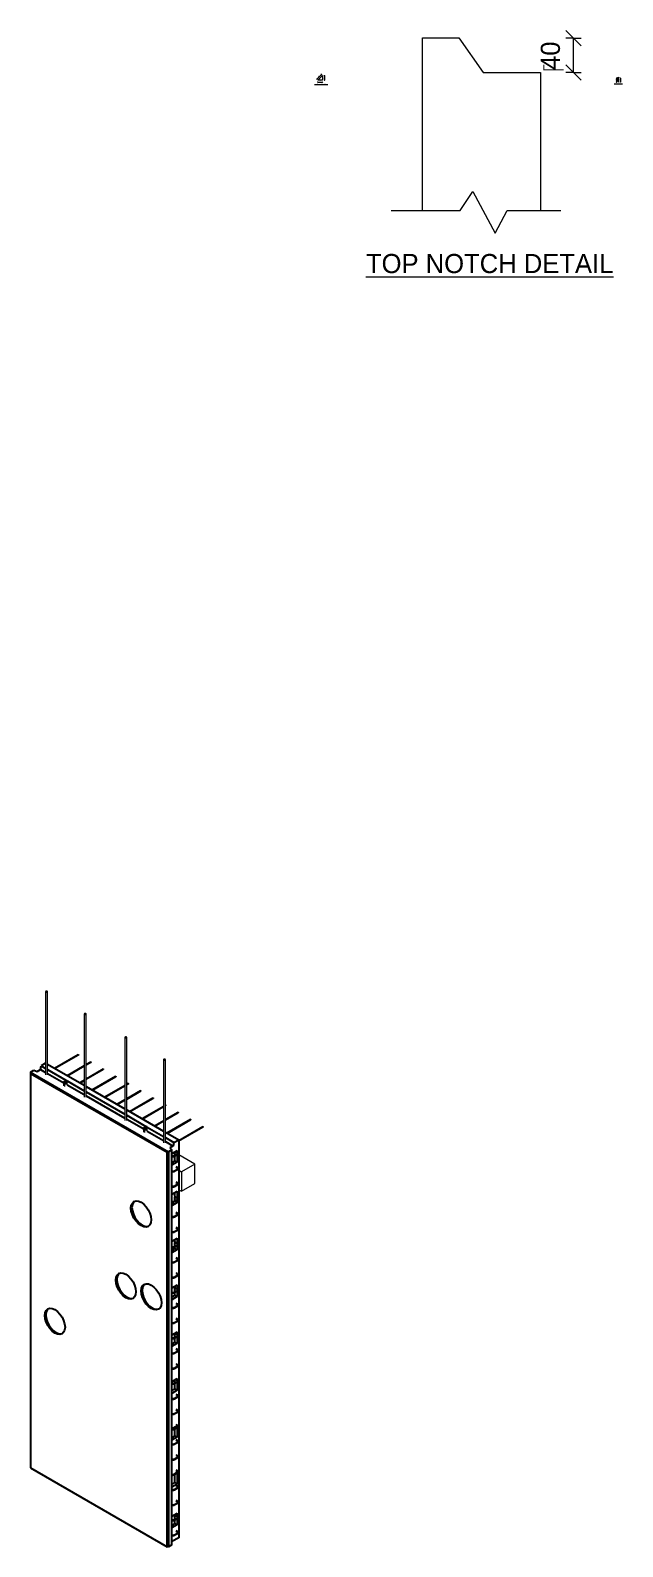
# Model space of a CAD drawing. Header units: millimetres. Extents: x -14573 to -64, y -12208 to 18539.
# Drawn here: x -6255 to -64, y -12208 to 3645 of the extents above; entities that cross this region are included whole.
import ezdxf

# ---------------------------------------------------------------- set-up
doc = ezdxf.new("R2010")
doc.units = ezdxf.units.MM
for name, color, linetype, lineweight in [('A-ANNO-DIMS', 211, 'Continuous', 9), ('A-ANNO-DIMS-2', 211, 'Continuous', 9), ('A-ANNO-DIMS-3', 211, 'Continuous', 9), ('A-ANNO-DIMS-80', 211, 'Continuous', 9), ('A-DETL-THIN', 151, 'Continuous', 18), ('A-GENM', 13, 'Continuous', 18), ('A-WALL', 113, 'Continuous', 25), ('G-ANNO-TEXT', 231, 'Continuous', 9), ('S-BEAM', 12, 'Continuous', 18), ('S-RBAR', 171, 'Continuous', 18)]:
    doc.layers.add(name, color=color, linetype=linetype, lineweight=lineweight)
doc.styles.add('Arial_2', font='arial.ttf', dxfattribs={"height": 7.5})
doc.styles.add('Arial_3', font='arial.ttf', dxfattribs={"height": 5})
doc.styles.add('Nirmala UI Semilight_2', font='NirmalaS.ttf', dxfattribs={"height": 7.5})
doc.styles.add('Nirmala UI Semilight_3', font='NirmalaS.ttf', dxfattribs={"height": 200})
doc.styles.add('Nirmala UI Semilight_4', font='NirmalaS.ttf', dxfattribs={"height": 200})
doc.styles.add('Nirmala UI Semilight_5', font='NirmalaS.ttf', dxfattribs={"height": 5})
doc.dimstyles.new('Arrow_Filled_-_2_5_NI_UI_2', dxfattribs={"dimscale": 304.8, "dimtxt": 7.85523, "dimasz": 0.019685, "dimexe": 0.009843, "dimexo": 0.0625, "dimgap": 0.009843, "dimtad": 1, "dimdec": 0, "dimzin": 0, "dimdsep": 46, "dimtxsty": 'Nirmala UI Semilight_2', "dimblk1": 'OBLIQUE', "dimblk2": 'OBLIQUE', "dimsah": 1, "dimcen": 0.09, "dimazin": 0, "dimtfac": 1, "dimtdec": 4, "dimtix": 1, "dimtmove": 0, "dimatfit": 3, "dimfxl": 0.009843, "dimfxlon": 1, "dimtvp": 1, "dimtolj": 1, "dimtzin": 0, "dimarcsym": 2})
doc.dimstyles.new('Arrow_Filled_-_2_5_NI_UI_4', dxfattribs={"dimscale": 304.8, "dimtxt": 209.472789, "dimasz": 0.524934, "dimexe": 0.262467, "dimexo": 0.0625, "dimgap": 0.262467, "dimtad": 1, "dimdec": 0, "dimzin": 0, "dimdsep": 46, "dimtxsty": 'Nirmala UI Semilight_3', "dimblk1": 'OBLIQUE', "dimblk2": 'OBLIQUE', "dimsah": 1, "dimcen": 0.09, "dimazin": 0, "dimtfac": 1, "dimtdec": 4, "dimtix": 1, "dimtmove": 0, "dimatfit": 3, "dimfxl": 0.262467, "dimfxlon": 1, "dimtvp": 1, "dimtolj": 1, "dimtzin": 0, "dimarcsym": 2})
doc.dimstyles.new('Arrow_Filled_-_2_5_NI_UI_5', dxfattribs={"dimscale": 304.8, "dimtxt": 5.23682, "dimasz": 0.013123, "dimexe": 0.006562, "dimexo": 0.0625, "dimgap": 0.006562, "dimtad": 1, "dimdec": 0, "dimzin": 0, "dimdsep": 46, "dimtxsty": 'Nirmala UI Semilight_5', "dimblk1": 'OBLIQUE', "dimblk2": 'OBLIQUE', "dimsah": 1, "dimcen": 0.09, "dimazin": 0, "dimtfac": 1, "dimtdec": 4, "dimtix": 1, "dimtmove": 0, "dimatfit": 3, "dimfxl": 0.006562, "dimfxlon": 1, "dimtvp": 1, "dimtolj": 1, "dimtzin": 0, "dimarcsym": 2})

# ---------------------------------------------------------------- blocks, each defined once
blk = doc.blocks.new('M_Rectangular Corbel - M_Rectangular Corbel-1562977-3D Ortho')
at = {"layer": 'S-BEAM'}
for p, q in [((917, -8208), (747, -8110)), ((917, -8208), (775, -8289)), ((917, -8412), (917, -8208)), ((747, -8273), (775, -8289)), ((775, -8289), (775, -8493)), ((747, -8477), (775, -8493)), ((775, -8493), (917, -8412))]:
    blk.add_line(p, q, dxfattribs=at)
blk = doc.blocks.new('RR spread anchor face based - RR-SA-4_0-180-1726831-3D Ortho')
at = {"layer": 'A-GENM'}
for p, q in [((382, -7832), (384, -7827)), ((382, -7874), (382, -7832)), ((391, -7837), (382, -7832)), ((384, -7827), (409, -7812)), ((393, -7832), (384, -7827)), ((393, -7832), (391, -7837)), ((391, -7837), (391, -7879)), ((417, -7817), (393, -7832)), ((399, -7850), (399, -7846)), ((417, -7817), (409, -7812)), ((411, -7839), (411, -7842)), ((419, -7820), (417, -7817)), ((419, -7863), (419, -7820))]:
    blk.add_line(p, q, dxfattribs=at)
for points in [[(399, -7846, 0), (399, -7844, 0), (399, -7842, 0), (400, -7840, 0), (402, -7838, 0), (403, -7836, 0), (405, -7835, 0), (407, -7835, 0), (408, -7834, 0), (409, -7835, 0), (410, -7836, 0), (411, -7837, 0), (411, -7839, 0)], [(399, -7847, 0), (400, -7845, 0), (401, -7844, 0), (402, -7841, 0), (403, -7839, 0), (403, -7837, 0)], [(411, -7842, 0), (411, -7844, 0), (410, -7846, 0), (409, -7848, 0), (408, -7850, 0), (407, -7852, 0), (405, -7853, 0), (403, -7854, 0), (402, -7854, 0), (400, -7854, 0), (399, -7853, 0), (399, -7851, 0), (399, -7850, 0)]]:
    blk.add_polyline3d(points, dxfattribs=at)
blk = doc.blocks.new('RR spread anchor face based - RR-SA-4_0-180-V1-3D Ortho')
at = {"layer": 'A-GENM'}
for p, q in [((-454, -7349), (-452, -7344)), ((-454, -7391), (-454, -7349)), ((-445, -7354), (-454, -7349)), ((-452, -7344), (-427, -7330)), ((-444, -7349), (-452, -7344)), ((-444, -7349), (-445, -7354)), ((-445, -7354), (-445, -7396)), ((-419, -7334), (-444, -7349)), ((-438, -7367), (-438, -7364)), ((-419, -7334), (-427, -7330)), ((-425, -7356), (-425, -7359)), ((-417, -7338), (-419, -7334)), ((-417, -7379), (-417, -7338))]:
    blk.add_line(p, q, dxfattribs=at)
for points in [[(-438, -7364, 0), (-437, -7361, 0), (-437, -7359, 0), (-436, -7357, 0), (-434, -7355, 0), (-433, -7354, 0), (-431, -7352, 0), (-430, -7352, 0), (-428, -7352, 0), (-427, -7352, 0), (-426, -7353, 0), (-425, -7354, 0), (-425, -7356, 0)], [(-438, -7364, 0), (-437, -7363, 0), (-435, -7361, 0), (-434, -7359, 0), (-434, -7357, 0), (-433, -7355, 0)], [(-425, -7359, 0), (-425, -7361, 0), (-426, -7364, 0), (-427, -7366, 0), (-428, -7368, 0), (-430, -7369, 0), (-431, -7370, 0), (-433, -7371, 0), (-434, -7371, 0), (-436, -7371, 0), (-437, -7370, 0), (-437, -7369, 0), (-438, -7367, 0)]]:
    blk.add_polyline3d(points, dxfattribs=at)
blk = doc.blocks.new('Rebar Bar - Part 1814174108-431004-3D Ortho')
at = {"layer": 'S-RBAR'}
for p, q in [((185, -6884), (185, -7752)), ((205, -7752), (205, -6884))]:
    blk.add_line(p, q, dxfattribs=at)
for points in [[(202, -6880, 0), (200, -6879, 0), (197, -6879, 0), (195, -6878, 0), (192, -6879, 0), (190, -6879, 0), (187, -6880, 0), (186, -6881, 0), (185, -6883, 0), (185, -6884, 0), (185, -6886, 0), (186, -6887, 0), (187, -6888, 0)], [(187, -6888, 0), (190, -6889, 0), (192, -6890, 0), (195, -6890, 0), (197, -6890, 0), (200, -6889, 0), (202, -6888, 0), (203, -6887, 0), (204, -6886, 0), (205, -6884, 0), (204, -6883, 0), (203, -6881, 0), (202, -6880, 0)]]:
    blk.add_polyline3d(points, dxfattribs=at)
blk = doc.blocks.new('Rebar Bar - Part 3166313199-431004-3D Ortho')
at = {"layer": 'S-RBAR'}
for p, q in [((709, -8079), (733, -8093)), ((737, -8086), (717, -8074))]:
    blk.add_line(p, q, dxfattribs=at)
blk = doc.blocks.new('Rebar Bar - Part 2227165887-431004-3D Ortho')
at = {"layer": 'S-RBAR'}
for points in [[(733, -8102, 0), (733, -8102, 0), (733, -8101, 0), (734, -8101, 0), (734, -8101, 0), (734, -8101, 0), (735, -8100, 0), (735, -8100, 0), (735, -8100, 0), (735, -8100, 0), (736, -8099, 0), (736, -8099, 0), (736, -8099, 0), (736, -8099, 0), (736, -8098, 0), (736, -8098, 0), (736, -8098, 0), (736, -8098, 0), (736, -8098, 0), (736, -8097, 0), (736, -8097, 0), (736, -8097, 0), (736, -8097, 0), (736, -8097, 0), (736, -8096, 0), (736, -8096, 0), (736, -8096, 0), (736, -8096, 0), (736, -8096, 0), (736, -8095, 0), (735, -8095, 0), (735, -8095, 0), (735, -8094, 0), (735, -8094, 0), (734, -8094, 0), (734, -8094, 0), (734, -8093, 0), (733, -8093, 0), (733, -8093, 0), (733, -8093, 0), (733, -8093, 0)], [(737, -8109, 0), (737, -8108, 0), (738, -8108, 0), (738, -8108, 0), (739, -8107, 0), (740, -8107, 0), (740, -8106, 0), (741, -8106, 0), (741, -8105, 0), (742, -8104, 0), (742, -8104, 0), (743, -8103, 0), (743, -8103, 0), (743, -8102, 0), (744, -8101, 0), (744, -8101, 0), (744, -8100, 0), (744, -8099, 0), (744, -8098, 0), (744, -8098, 0), (744, -8097, 0), (744, -8096, 0), (744, -8096, 0), (744, -8095, 0), (744, -8094, 0), (744, -8093, 0), (743, -8093, 0), (743, -8092, 0), (743, -8091, 0), (742, -8091, 0), (742, -8090, 0), (741, -8090, 0), (741, -8089, 0), (740, -8088, 0), (740, -8088, 0), (739, -8087, 0), (739, -8087, 0), (738, -8087, 0), (737, -8086, 0), (737, -8086, 0), (737, -8086, 0)]]:
    blk.add_polyline3d(points, dxfattribs=at)
blk = doc.blocks.new('Rebar Bar - Part 3241041724-431004-3D Ortho')
at = {"layer": 'S-RBAR'}
for p, q in [((733, -8102), (700, -8121)), ((704, -8128), (737, -8109))]:
    blk.add_line(p, q, dxfattribs=at)
blk = doc.blocks.new('Rebar Bar - Part 2227165887-V2-3D Ortho')
at = {"layer": 'S-RBAR'}
for points in [[(700, -8121, 0), (699, -8121, 0), (699, -8121, 0), (698, -8122, 0), (698, -8122, 0), (697, -8122, 0), (697, -8122, 0), (696, -8122, 0), (696, -8123, 0), (695, -8123, 0), (694, -8123, 0), (694, -8123, 0), (693, -8123, 0), (692, -8123, 0), (692, -8123, 0), (691, -8123, 0), (690, -8124, 0), (690, -8124, 0), (689, -8124, 0), (688, -8124, 0), (687, -8124, 0), (687, -8124, 0), (686, -8124, 0), (685, -8124, 0), (685, -8123, 0), (684, -8123, 0), (683, -8123, 0), (683, -8123, 0), (682, -8123, 0), (681, -8123, 0), (681, -8123, 0), (680, -8123, 0), (679, -8122, 0), (679, -8122, 0), (678, -8122, 0), (678, -8122, 0), (677, -8122, 0), (677, -8121, 0)], [(677, -8130, 0), (678, -8130, 0), (678, -8130, 0), (679, -8131, 0), (680, -8131, 0), (681, -8131, 0), (682, -8131, 0), (683, -8131, 0), (684, -8131, 0), (685, -8131, 0), (685, -8132, 0), (686, -8132, 0), (687, -8132, 0), (688, -8132, 0), (689, -8132, 0), (690, -8132, 0), (691, -8132, 0), (692, -8131, 0), (693, -8131, 0), (693, -8131, 0), (694, -8131, 0), (695, -8131, 0), (696, -8131, 0), (697, -8131, 0), (698, -8130, 0), (698, -8130, 0), (699, -8130, 0), (700, -8130, 0), (701, -8129, 0), (702, -8129, 0), (702, -8129, 0), (703, -8128, 0), (704, -8128, 0), (704, -8128, 0)]]:
    blk.add_polyline3d(points, dxfattribs=at)
blk = doc.blocks.new('Rebar Bar - Part 3166313199-V3-3D Ortho')
at = {"layer": 'S-RBAR'}
for p, q in [((716, -8242), (733, -8251)), ((737, -8244), (720, -8235))]:
    blk.add_line(p, q, dxfattribs=at)
blk = doc.blocks.new('Rebar Bar - Part 3166313199-V4-3D Ortho')
at = {"layer": 'S-RBAR'}
for p, q in [((698, -8549), (733, -8568)), ((737, -8561), (702, -8542))]:
    blk.add_line(p, q, dxfattribs=at)
blk = doc.blocks.new('Rebar Bar - Part 3166313199-V5-3D Ortho')
at = {"layer": 'S-RBAR'}
for p, q in [((703, -9978), (733, -9995)), ((737, -9988), (711, -9974))]:
    blk.add_line(p, q, dxfattribs=at)
blk = doc.blocks.new('Rebar Bar - Part 3166313199-V6-3D Ortho')
at = {"layer": 'S-RBAR'}
for p, q in [((715, -10461), (733, -10471)), ((737, -10464), (720, -10455))]:
    blk.add_line(p, q, dxfattribs=at)
blk = doc.blocks.new('Rebar Bar - Part 3166313199-V7-3D Ortho')
at = {"layer": 'S-RBAR'}
for p, q in [((698, -11878), (733, -11898)), ((737, -11891), (705, -11873))]:
    blk.add_line(p, q, dxfattribs=at)
blk = doc.blocks.new('Rebar Bar - Part 864883769-431004-3D Ortho')
at = {"layer": 'S-RBAR'}
for p, q in [((-303, -7063), (-550, -7206)), ((-542, -7210), (-299, -7070))]:
    blk.add_line(p, q, dxfattribs=at)
for points in [[(-303, -7063, 0), (-303, -7063, 0), (-302, -7063, 0), (-301, -7063, 0), (-300, -7064, 0), (-300, -7065, 0), (-299, -7066, 0), (-299, -7066, 0), (-298, -7067, 0), (-298, -7068, 0)], [(-298, -7068, 0), (-298, -7069, 0), (-299, -7070, 0), (-299, -7070, 0)]]:
    blk.add_polyline3d(points, dxfattribs=at)
blk = doc.blocks.new('Rebar Bar - Part 864883769-V8-3D Ortho')
at = {"layer": 'S-RBAR'}
for p, q in [((-239, -7177), (-420, -7281)), ((-412, -7285), (-239, -7186)), ((-173, -7138), (-219, -7165)), ((-219, -7175), (-169, -7145))]:
    blk.add_line(p, q, dxfattribs=at)
for points in [[(-173, -7138, 0), (-172, -7138, 0), (-172, -7138, 0), (-171, -7139, 0), (-170, -7139, 0), (-169, -7140, 0), (-169, -7141, 0), (-168, -7142, 0), (-168, -7143, 0), (-168, -7144, 0)], [(-168, -7144, 0), (-168, -7144, 0), (-168, -7145, 0), (-169, -7145, 0)]]:
    blk.add_polyline3d(points, dxfattribs=at)
blk = doc.blocks.new('Rebar Bar - Part 864883769-V9-3D Ortho')
at = {"layer": 'S-RBAR'}
for p, q in [((-43, -7214), (-219, -7316)), ((-219, -7325), (-39, -7221)), ((-239, -7327), (-289, -7356)), ((-281, -7361), (-239, -7337))]:
    blk.add_line(p, q, dxfattribs=at)
for points in [[(-43, -7214, 0), (-42, -7213, 0), (-41, -7214, 0), (-41, -7214, 0), (-40, -7214, 0), (-39, -7215, 0), (-39, -7216, 0), (-38, -7217, 0), (-38, -7218, 0), (-38, -7219, 0)], [(-38, -7219, 0), (-38, -7220, 0), (-38, -7220, 0), (-39, -7221, 0)]]:
    blk.add_polyline3d(points, dxfattribs=at)
blk = doc.blocks.new('Rebar Bar - Part 864883769-V10-3D Ortho')
at = {"layer": 'S-RBAR'}
for p, q in [((185, -7383), (-29, -7506)), ((-21, -7511), (185, -7393)), ((218, -7364), (205, -7372)), ((205, -7381), (222, -7371))]:
    blk.add_line(p, q, dxfattribs=at)
for points in [[(218, -7364, 0), (219, -7364, 0), (219, -7364, 0), (220, -7364, 0), (221, -7365, 0), (221, -7366, 0), (222, -7366, 0), (222, -7367, 0), (223, -7368, 0), (223, -7369, 0)], [(223, -7369, 0), (223, -7370, 0), (222, -7371, 0), (222, -7371, 0)]]:
    blk.add_polyline3d(points, dxfattribs=at)
blk = doc.blocks.new('Rebar Bar - Part 864883769-V11-3D Ortho')
at = {"layer": 'S-RBAR'}
for p, q in [((348, -7439), (205, -7522)), ((205, -7532), (352, -7446)), ((185, -7534), (102, -7582)), ((110, -7586), (185, -7543))]:
    blk.add_line(p, q, dxfattribs=at)
for points in [[(348, -7439, 0), (349, -7439, 0), (350, -7439, 0), (350, -7440, 0), (351, -7440, 0), (352, -7441, 0), (352, -7442, 0), (353, -7443, 0), (353, -7444, 0), (353, -7444, 0)], [(353, -7444, 0), (353, -7445, 0), (353, -7446, 0), (352, -7446, 0)]]:
    blk.add_polyline3d(points, dxfattribs=at)
blk = doc.blocks.new('Rebar Bar - Part 864883769-V12-3D Ortho')
at = {"layer": 'S-RBAR'}
for p, q in [((589, -7601), (362, -7732)), ((609, -7599), (613, -7597)), ((370, -7737), (589, -7611))]:
    blk.add_line(p, q, dxfattribs=at)
for points in [[(609, -7590, 0), (609, -7590, 0), (610, -7590, 0), (611, -7590, 0), (612, -7590, 0), (612, -7591, 0), (613, -7592, 0), (613, -7593, 0), (614, -7594, 0), (614, -7595, 0)], [(614, -7595, 0), (614, -7596, 0), (613, -7596, 0), (613, -7597, 0)]]:
    blk.add_polyline3d(points, dxfattribs=at)
blk = doc.blocks.new('Rebar Bar - Part 864883769-V13-3D Ortho')
at = {"layer": 'S-RBAR'}
for p, q in [((589, -7752), (492, -7807)), ((500, -7812), (589, -7761)), ((739, -7665), (609, -7740)), ((609, -7750), (743, -7672))]:
    blk.add_line(p, q, dxfattribs=at)
for points in [[(739, -7665, 0), (740, -7665, 0), (740, -7665, 0), (741, -7665, 0), (742, -7666, 0), (743, -7666, 0), (743, -7667, 0), (744, -7668, 0), (744, -7669, 0), (744, -7670, 0)], [(744, -7670, 0), (744, -7671, 0), (744, -7671, 0), (743, -7672, 0)]]:
    blk.add_polyline3d(points, dxfattribs=at)
blk = doc.blocks.new('Rebar Bar - Part 864883769-V14-3D Ortho')
at = {"layer": 'S-RBAR'}
for p, q in [((1000, -7815), (747, -7961)), ((747, -7970), (1004, -7822))]:
    blk.add_line(p, q, dxfattribs=at)
for points in [[(1000, -7815, 0), (1000, -7815, 0), (1001, -7815, 0), (1002, -7816, 0), (1002, -7816, 0), (1003, -7817, 0), (1004, -7818, 0), (1004, -7819, 0), (1004, -7820, 0), (1005, -7820, 0)], [(1005, -7820, 0), (1004, -7821, 0), (1004, -7822, 0), (1004, -7822, 0)]]:
    blk.add_polyline3d(points, dxfattribs=at)
blk = doc.blocks.new('Rebar Bar - Part 1026889929-431004-3D Ortho')
at = {"layer": 'S-RBAR'}
for p, q in [((589, -7117), (589, -7985)), ((609, -7985), (609, -7117))]:
    blk.add_line(p, q, dxfattribs=at)
for points in [[(606, -7113, 0), (604, -7112, 0), (601, -7112, 0), (599, -7112, 0), (596, -7112, 0), (594, -7112, 0), (592, -7113, 0), (590, -7115, 0), (589, -7116, 0), (589, -7117, 0), (589, -7119, 0), (590, -7120, 0), (592, -7122, 0)], [(592, -7122, 0), (594, -7122, 0), (596, -7123, 0), (599, -7123, 0), (601, -7123, 0), (604, -7122, 0), (606, -7122, 0), (607, -7120, 0), (608, -7119, 0), (609, -7117, 0), (608, -7116, 0), (607, -7115, 0), (606, -7113, 0)]]:
    blk.add_polyline3d(points, dxfattribs=at)
blk = doc.blocks.new('DIMBLOCK32-CHAMFER DETAIL')
at = {"layer": 'A-ANNO-DIMS-3'}
for p, q in [((-3250, 3105), (-3253, 3102)), ((-3250, 3105), (-3247, 3108)), ((-3250, 3105), (-3250, 3108)), ((-3250, 3105), (-3200, 3105)), ((-3250, 3105), (-3250, 3102)), ((-3200, 3105), (-3203, 3102)), ((-3200, 3105), (-3197, 3108)), ((-3200, 3105), (-3200, 3108)), ((-3200, 3105), (-3200, 3102))]:
    blk.add_line(p, q, dxfattribs=at)
at = {"layer": 'A-ANNO-DIMS-3', "color": 0, "insert": (-3230, 3118), "char_height": 7.5, "width": 11.65, "attachment_point": 1, "line_spacing_factor": 1.142579, "style": 'Nirmala UI Semilight_2'}
blk.add_mtext('\u202a10', dxfattribs=at)
blk = doc.blocks.new('_Oblique')
at = {"color": 0, "linetype": 'ByBlock', "lineweight": -2}
blk.add_line((-0.5, -0.5), (0.5, 0.5), dxfattribs=at)
blk = doc.blocks.new('DIMBLOCK33-CHAMFER DETAIL')
at = {"layer": 'A-ANNO-DIMS-3'}
for p, q in [((-3179, 3173), (-3182, 3176)), ((-3179, 3173), (-3182, 3173)), ((-3179, 3173), (-3179, 3123)), ((-3179, 3173), (-3176, 3170)), ((-3179, 3173), (-3176, 3173)), ((-3179, 3123), (-3182, 3126)), ((-3179, 3123), (-3182, 3123)), ((-3179, 3123), (-3176, 3120)), ((-3179, 3123), (-3176, 3123))]:
    blk.add_line(p, q, dxfattribs=at)
at = {"layer": 'A-ANNO-DIMS-3', "color": 0, "insert": (-3192, 3143), "char_height": 7.5, "width": 11.65, "attachment_point": 1, "rotation": 90, "line_spacing_factor": 1.142579, "style": 'Nirmala UI Semilight_2'}
blk.add_mtext('\u202a10', dxfattribs=at)
blk = doc.blocks.new('DIMBLOCK34-CHAMFER DETAIL')
at = {"layer": 'A-ANNO-DIMS-3'}
for p, q in [((-3262, 3135), (-3212, 3185)), ((-3212, 3185), (-3214, 3187)), ((-3212, 3185), (-3212, 3189)), ((-3212, 3185), (-3212, 3180)), ((-3212, 3185), (-3209, 3183)), ((-3262, 3135), (-3264, 3137)), ((-3262, 3135), (-3262, 3139)), ((-3262, 3135), (-3262, 3130)), ((-3262, 3135), (-3259, 3133))]:
    blk.add_line(p, q, dxfattribs=at)
at = {"layer": 'A-ANNO-DIMS-3', "color": 0, "insert": (-3249, 3165), "char_height": 7.5, "width": 11.83, "attachment_point": 1, "rotation": 45, "line_spacing_factor": 1.142579, "style": 'Nirmala UI Semilight_2'}
blk.add_mtext('\u202a14', dxfattribs=at)
blk = doc.blocks.new('DIMBLOCK38-TOP NOTCH DETAIL')
at = {"layer": 'A-ANNO-DIMS-80'}
for p, q in [((-579, 3565), (-659, 3645)), ((-579, 3565), (-659, 3565)), ((-579, 3205), (-579, 3565)), ((-579, 3565), (-499, 3485)), ((-579, 3565), (-499, 3565)), ((-579, 3205), (-659, 3285)), ((-579, 3205), (-659, 3205)), ((-579, 3205), (-499, 3125)), ((-579, 3205), (-499, 3205))]:
    blk.add_line(p, q, dxfattribs=at)
at = {"layer": 'A-ANNO-DIMS-80', "color": 0, "insert": (-920, 3231), "char_height": 200, "width": 370.2, "attachment_point": 1, "rotation": 90, "line_spacing_factor": 1.142579, "style": 'Nirmala UI Semilight_3'}
blk.add_mtext('\u202a40', dxfattribs=at)
blk = doc.blocks.new('DIMBLOCK39-GROOVE DETAIL')
at = {"layer": 'A-ANNO-DIMS-2'}
for p, q in [((-116, 3152), (-118, 3150)), ((-116, 3152), (-114, 3154)), ((-116, 3152), (-116, 3154)), ((-116, 3152), (-106, 3152)), ((-116, 3152), (-116, 3150)), ((-106, 3152), (-108, 3150)), ((-106, 3152), (-104, 3154)), ((-106, 3152), (-106, 3154)), ((-106, 3152), (-106, 3150))]:
    blk.add_line(p, q, dxfattribs=at)
at = {"layer": 'A-ANNO-DIMS-2', "color": 0, "insert": (-115, 3161), "char_height": 5, "width": 7.77, "attachment_point": 1, "line_spacing_factor": 1.142579, "style": 'Nirmala UI Semilight_5'}
blk.add_mtext('10', dxfattribs=at)
blk = doc.blocks.new('DIMBLOCK40-GROOVE DETAIL')
at = {"layer": 'A-ANNO-DIMS-2'}
for p, q in [((-129, 3145), (-131, 3147)), ((-129, 3145), (-131, 3145)), ((-129, 3135), (-131, 3137)), ((-129, 3135), (-131, 3135)), ((-129, 3145), (-129, 3135)), ((-129, 3145), (-127, 3143)), ((-129, 3145), (-127, 3145)), ((-129, 3135), (-127, 3133)), ((-129, 3135), (-127, 3135))]:
    blk.add_line(p, q, dxfattribs=at)
at = {"layer": 'A-ANNO-DIMS-2', "color": 0, "insert": (-137, 3137), "char_height": 5, "width": 7.77, "attachment_point": 1, "rotation": 90, "line_spacing_factor": 1.142579, "style": 'Nirmala UI Semilight_5'}
blk.add_mtext('10', dxfattribs=at)
blk = doc.blocks.new('DIMBLOCK41-GROOVE DETAIL')
at = {"layer": 'A-ANNO-DIMS-2'}
for p, q in [((-129, 3135), (-131, 3137)), ((-129, 3135), (-131, 3135)), ((-129, 3115), (-131, 3117)), ((-129, 3115), (-131, 3115)), ((-129, 3135), (-129, 3115)), ((-129, 3135), (-127, 3133)), ((-129, 3135), (-127, 3135)), ((-129, 3115), (-127, 3113)), ((-129, 3115), (-127, 3115))]:
    blk.add_line(p, q, dxfattribs=at)
at = {"layer": 'A-ANNO-DIMS-2', "color": 0, "insert": (-137, 3121), "char_height": 5, "width": 9.14, "attachment_point": 1, "rotation": 90, "line_spacing_factor": 1.142579, "style": 'Nirmala UI Semilight_5'}
blk.add_mtext('20', dxfattribs=at)
blk = doc.blocks.new('DIMBLOCK42-GROOVE DETAIL')
at = {"layer": 'A-ANNO-DIMS-2'}
for p, q in [((-129, 3115), (-131, 3117)), ((-129, 3115), (-131, 3115)), ((-129, 3105), (-131, 3107)), ((-129, 3105), (-131, 3105)), ((-129, 3115), (-129, 3105)), ((-129, 3115), (-127, 3113)), ((-129, 3115), (-127, 3115)), ((-129, 3105), (-127, 3103)), ((-129, 3105), (-127, 3105))]:
    blk.add_line(p, q, dxfattribs=at)
at = {"layer": 'A-ANNO-DIMS-2', "color": 0, "insert": (-137, 3107), "char_height": 5, "width": 7.77, "attachment_point": 1, "rotation": 90, "line_spacing_factor": 1.142579, "style": 'Nirmala UI Semilight_5'}
blk.add_mtext('10', dxfattribs=at)
blk = doc.blocks.new('DIMBLOCK43-GROOVE DETAIL')
at = {"layer": 'A-ANNO-DIMS-2'}
for p, q in [((-88, 3145), (-90, 3147)), ((-88, 3145), (-90, 3145)), ((-88, 3105), (-90, 3107)), ((-88, 3105), (-90, 3105)), ((-88, 3145), (-88, 3105)), ((-88, 3145), (-86, 3143)), ((-88, 3145), (-86, 3145)), ((-88, 3105), (-86, 3103)), ((-88, 3105), (-86, 3105))]:
    blk.add_line(p, q, dxfattribs=at)
at = {"layer": 'A-ANNO-DIMS-2', "color": 0, "insert": (-97, 3121), "char_height": 5, "width": 9.25, "attachment_point": 1, "rotation": 90, "line_spacing_factor": 1.142579, "style": 'Nirmala UI Semilight_5'}
blk.add_mtext('40', dxfattribs=at)

msp = doc.modelspace()

# ---------------------------------------------------------------- linework, layer by layer
at = {"layer": 'A-DETL-THIN', "lineweight": 9}
for p, q in [((-2155, 1760.8), (-2155, 3565.5)), ((-2155, 3565.5), (-1775, 3565.5)), ((-1775, 3565.5), (-1522.6, 3205)), ((-1522.6, 3205), (-922.6, 3205)), ((-922.6, 3205), (-922.6, 1760.8)), ((-1764, 1760.8), (-1629.8, 1959.7)), ((-1629.8, 1959.7), (-1395.6, 1523.3)), ((-2484, 1760.8), (-1764, 1760.8)), ((-1395.6, 1523.3), (-1272, 1760.8)), ((-1272, 1760.8), (-712, 1760.8))]:
    msp.add_line(p, q, dxfattribs=at)
at = {"layer": 'A-DETL-THIN'}
for p, q in [((-3199.7, 3172.8), (-3249.7, 3122.8)), ((-3199.7, 3172.8), (-3199.7, 3122.8)), ((-3199.7, 3122.8), (-3249.7, 3122.8)), ((-116.5, 3134.9), (-106.5, 3144.9)), ((-116.5, 3134.9), (-116.5, 3114.9)), ((-116.5, 3134.9), (-115.7, 3134.9)), ((-116.5, 3114.9), (-106.5, 3104.9)), ((-116.5, 3114.9), (-115.7, 3114.9)), ((-106.5, 3144.9), (-106.5, 3104.9))]:
    msp.add_line(p, q, dxfattribs=at)
at = {"layer": 'A-WALL'}
for p, q in [((-6254.7, -7246.7), (-6219.3, -7226.3)), ((-6254.7, -7246.7), (-6254.7, -11382.7)), ((-4824.5, -8088.8), (-6254.7, -7263.1)), ((-6254.6, -7246.7), (-4810.4, -8080.6)), ((-6219.3, -7226.3), (-6184, -7238.6)), ((-6184, -7238.6), (-6148.7, -7218.2)), ((-6148.7, -7218.2), (-6141.7, -7181.9)), ((-6148.7, -7218.2), (-6095, -7249.2)), ((-6095, -7154.9), (-6141.7, -7181.9)), ((-6141.7, -7181.9), (-6095, -7208.9)), ((-6075, -7163), (-5690.8, -7384.8)), ((-6075, -7220.4), (-5882.4, -7331.6)), ((-6075, -7260.7), (-5905.4, -7358.7)), ((-5868.7, -7379.9), (-5690.8, -7482.5)), ((-5868.6, -7339.6), (-5690.8, -7442.2)), ((-5670.8, -7396.4), (-5266.9, -7629.6)), ((-5670.8, -7453.7), (-5266.9, -7686.9)), ((-5670.8, -7494.1), (-5266.9, -7727.3)), ((-5246.9, -7641.1), (-4862.8, -7862.9)), ((-5246.9, -7698.5), (-5046.2, -7814.4)), ((-5246.9, -7738.8), (-5069.2, -7841.4)), ((-5032.5, -7862.6), (-4862.8, -7960.6)), ((-5032.4, -7822.3), (-4862.8, -7920.2)), ((-4842.9, -7874.4), (-4704.3, -7954.4)), ((-4842.9, -7931.8), (-4754, -7983.1)), ((-4842.9, -7972.1), (-4761, -8019.4)), ((-4810.4, -8080.6), (-4824.5, -8088.8)), ((-4775, -8060.2), (-4810.4, -8080.6)), ((-4810.4, -8080.6), (-4810.4, -12208.4)), ((-4761, -8019.4), (-4796.3, -8039.8)), ((-4796.3, -8039.8), (-4775, -8060.2)), ((-4775, -12187.9), (-4775, -8060.2)), ((-4775, -8097.3), (-4718.5, -8064.6)), ((-4754, -7983.1), (-4761, -8019.4)), ((-4754, -7983.1), (-4704.3, -7954.4)), ((-4743.2, -8116), (-4743.2, -8078.9)), ((-4718.5, -8064.6), (-4718.5, -8083.6)), ((-4704.3, -7954.4), (-4704.3, -12114.5)), ((-4824.5, -12208.4), (-4824.5, -8088.8)), ((-4775, -8191.2), (-4743.2, -8172.8)), ((-4718.5, -8187.1), (-4775, -8219.8)), ((-4743.2, -8172.8), (-4743.2, -8125.2)), ((-4743.2, -8172.8), (-4718.5, -8187.1)), ((-4718.5, -8092.8), (-4718.5, -8101.8)), ((-4718.5, -8110.9), (-4718.5, -8187.1)), ((-4775, -8523.9), (-4718.5, -8491.3)), ((-4743.2, -8545.1), (-4743.2, -8505.5)), ((-4743.2, -8591.7), (-4743.2, -8554.2)), ((-4718.5, -8491.3), (-4718.5, -8559.3)), ((-4775, -8617.8), (-4754.7, -8606)), ((-4718.5, -8613.7), (-4775, -8646.4)), ((-4742, -8600.2), (-4718.5, -8613.7)), ((-4718.5, -8568.5), (-4718.5, -8577.5)), ((-4718.5, -8586.6), (-4718.5, -8613.7)), ((-4775, -9013.8), (-4718.5, -8981.1)), ((-4743.2, -9020.8), (-4743.2, -8995.4)), ((-4743.2, -9067.4), (-4743.2, -9029.9)), ((-4718.5, -8981.1), (-4718.5, -9035)), ((-4775, -9107.7), (-4743.2, -9089.3)), ((-4718.5, -9103.6), (-4775, -9136.3)), ((-4743.2, -9089.3), (-4743.2, -9076.6)), ((-4743.2, -9089.3), (-4718.5, -9103.6)), ((-4718.5, -9044.2), (-4718.5, -9053.2)), ((-4718.5, -9062.3), (-4718.5, -9103.6)), ((-4775, -9503.7), (-4718.5, -9471)), ((-4743.2, -9496.5), (-4743.2, -9485.3)), ((-4743.2, -9543.1), (-4743.2, -9505.6)), ((-4718.5, -9471), (-4718.5, -9510.7)), ((-4775, -9597.6), (-4743.2, -9579.2)), ((-4718.5, -9593.5), (-4775, -9626.2)), ((-4743.2, -9579.2), (-4743.2, -9552.3)), ((-4743.2, -9579.2), (-4718.5, -9593.5)), ((-4718.5, -9519.9), (-4718.5, -9528.9)), ((-4718.5, -9537.9), (-4718.5, -9593.5)), ((-4775, -9993.6), (-4718.5, -9960.9)), ((-4743.2, -10018.7), (-4743.2, -9981.3)), ((-4718.5, -9960.9), (-4718.5, -9986.4)), ((-4775, -10087.5), (-4743.2, -10069.1)), ((-4718.5, -10083.4), (-4775, -10116.1)), ((-4743.2, -10069.1), (-4743.2, -10027.9)), ((-4743.2, -10069.1), (-4718.5, -10083.4)), ((-4718.5, -9995.6), (-4718.5, -10004.6)), ((-4718.5, -10013.6), (-4718.5, -10083.4)), ((-4775, -10483.5), (-4718.5, -10450.8)), ((-4718.5, -10450.8), (-4718.5, -10462)), ((-4775, -10577.4), (-4743.2, -10559)), ((-4718.5, -10573.3), (-4775, -10606)), ((-4743.2, -10494.4), (-4743.2, -10465.3)), ((-4743.2, -10559), (-4743.2, -10503.6)), ((-4743.2, -10559), (-4718.5, -10573.3)), ((-4718.5, -10471.2), (-4718.5, -10480.3)), ((-4718.5, -10489.3), (-4718.5, -10573.3)), ((-4775, -10973.4), (-4723.9, -10943.9)), ((-4775, -11067.3), (-4743.2, -11048.9)), ((-4718.5, -11063.2), (-4775, -11095.9)), ((-4743.2, -10970.1), (-4743.2, -10955)), ((-4743.2, -11048.9), (-4743.2, -10979.3)), ((-4743.2, -11048.9), (-4718.5, -11063.2)), ((-4718.5, -10946.9), (-4718.5, -10956)), ((-4718.5, -10965), (-4718.5, -11063.2)), ((-6254.7, -11382.7), (-4824.5, -12208.4)), ((-4775, -11463.3), (-4770.5, -11460.7)), ((-4775, -11557.2), (-4743.2, -11538.8)), ((-4718.5, -11553.1), (-4775, -11585.8)), ((-4756.1, -11452.4), (-4718.5, -11430.6)), ((-4743.2, -11445.8), (-4743.2, -11444.9)), ((-4743.2, -11538.8), (-4743.2, -11455)), ((-4743.2, -11538.8), (-4718.5, -11553.1)), ((-4718.5, -11430.6), (-4718.5, -11431.6)), ((-4718.5, -11440.7), (-4718.5, -11553.1)), ((-4775, -11889.9), (-4718.5, -11857.3)), ((-4743.2, -11875), (-4743.2, -11871.5)), ((-4743.2, -11921.5), (-4743.2, -11884.1)), ((-4718.5, -11857.3), (-4718.5, -11889.1)), ((-4775, -11983.8), (-4743.2, -11965.4)), ((-4718.5, -11979.7), (-4775, -12012.4)), ((-4743.2, -11965.4), (-4743.2, -11930.7)), ((-4743.2, -11965.4), (-4718.5, -11979.7)), ((-4718.5, -11898.3), (-4718.5, -11907.3)), ((-4718.5, -11916.4), (-4718.5, -11979.7)), ((-4775, -12187.9), (-4810.4, -12208.4)), ((-4704.3, -12114.5), (-4775, -12155.3)), ((-4810.4, -12208.4), (-4824.5, -12208.4))]:
    msp.add_line(p, q, dxfattribs=at)
for points in [[(-5202.9, -8668.2, 0), (-5199.3, -8638.6, 0), (-5188.7, -8615.2, 0), (-5171.9, -8599.5, 0), (-5149.9, -8592.8, 0), (-5124.3, -8595.3, 0), (-5096.9, -8607, 0), (-5069.4, -8627, 0), (-5043.8, -8654, 0), (-5021.9, -8686.1, 0), (-5005, -8721.2, 0), (-4994.4, -8756.9, 0), (-4990.8, -8790.7, 0)], [(-4990.8, -8790.7, 0), (-4994.4, -8820.3, 0), (-5005, -8843.7, 0), (-5021.9, -8859.3, 0), (-5043.8, -8866.1, 0), (-5069.4, -8863.6, 0), (-5096.9, -8851.9, 0), (-5124.3, -8831.9, 0), (-5149.9, -8804.9, 0), (-5171.9, -8772.7, 0), (-5188.7, -8737.6, 0), (-5199.3, -8702, 0), (-5202.9, -8668.2, 0)], [(-5166.4, -8596.8, 0), (-5178.1, -8609, 0), (-5188.7, -8632.5, 0), (-5192.3, -8662.1, 0)], [(-5192.3, -8662.1, 0), (-5188.7, -8695.9, 0), (-5178.1, -8731.5, 0), (-5161.2, -8766.6, 0), (-5139.3, -8798.8, 0), (-5113.7, -8825.8, 0), (-5086.2, -8845.8, 0), (-5058.8, -8857.5, 0), (-5033.2, -8860, 0), (-5016.8, -8856, 0)], [(-5362.6, -9421.5, 0), (-5359, -9391.8, 0), (-5348.4, -9368.4, 0), (-5331.5, -9352.8, 0), (-5309.6, -9346, 0), (-5284, -9348.5, 0), (-5256.5, -9360.2, 0), (-5229.1, -9380.2, 0), (-5203.5, -9407.2, 0), (-5181.5, -9439.4, 0), (-5164.7, -9474.5, 0), (-5154.1, -9510.1, 0), (-5150.5, -9543.9, 0)], [(-5326.1, -9350.1, 0), (-5337.8, -9362.3, 0), (-5348.4, -9385.7, 0), (-5352, -9415.3, 0)], [(-5150.5, -9543.9, 0), (-5154.1, -9573.5, 0), (-5164.7, -9597, 0), (-5181.5, -9612.6, 0), (-5203.5, -9619.4, 0), (-5229.1, -9616.8, 0), (-5256.5, -9605.2, 0), (-5284, -9585.1, 0), (-5309.6, -9558.1, 0), (-5331.5, -9526, 0), (-5348.4, -9490.9, 0), (-5359, -9455.2, 0), (-5362.6, -9421.5, 0)], [(-5352, -9415.3, 0), (-5348.4, -9449.1, 0), (-5337.8, -9484.8, 0), (-5320.9, -9519.9, 0), (-5299, -9552, 0), (-5273.4, -9579, 0), (-5245.9, -9599, 0), (-5218.5, -9610.7, 0), (-5192.9, -9613.3, 0), (-5176.5, -9609.2, 0)], [(-5097.4, -9534.9, 0), (-5093.8, -9505.3, 0), (-5083.2, -9481.9, 0), (-5066.4, -9466.3, 0), (-5044.4, -9459.5, 0), (-5018.8, -9462, 0), (-4991.4, -9473.7, 0), (-4963.9, -9493.7, 0), (-4938.3, -9520.7, 0), (-4916.4, -9552.9, 0), (-4899.5, -9588, 0), (-4888.9, -9623.6, 0), (-4885.3, -9657.4, 0)], [(-5060.9, -9463.6, 0), (-5072.6, -9475.8, 0), (-5083.2, -9499.2, 0), (-5086.8, -9528.8, 0)], [(-4885.3, -9657.4, 0), (-4888.9, -9687, 0), (-4899.5, -9710.4, 0), (-4916.4, -9726.1, 0), (-4938.3, -9732.9, 0), (-4963.9, -9730.3, 0), (-4991.4, -9718.6, 0), (-5018.8, -9698.6, 0), (-5044.4, -9671.6, 0), (-5066.4, -9639.5, 0), (-5083.2, -9604.4, 0), (-5093.8, -9568.7, 0), (-5097.4, -9534.9, 0)], [(-5086.8, -9528.8, 0), (-5083.2, -9562.6, 0), (-5072.6, -9598.2, 0), (-5055.8, -9633.3, 0), (-5033.8, -9665.5, 0), (-5008.2, -9692.5, 0), (-4980.8, -9712.5, 0), (-4953.3, -9724.2, 0), (-4927.7, -9726.7, 0), (-4911.3, -9722.7, 0)], [(-6104.6, -9791.5, 0), (-6100.9, -9761.8, 0), (-6090.3, -9738.4, 0), (-6073.5, -9722.8, 0), (-6051.5, -9716, 0), (-6025.9, -9718.5, 0), (-5998.5, -9730.2, 0), (-5971, -9750.2, 0), (-5945.5, -9777.2, 0), (-5923.5, -9809.4, 0), (-5906.6, -9844.5, 0), (-5896, -9880.1, 0), (-5892.4, -9913.9, 0)], [(-5892.4, -9913.9, 0), (-5896, -9943.5, 0), (-5906.6, -9967, 0), (-5923.5, -9982.6, 0), (-5945.5, -9989.4, 0), (-5971, -9986.8, 0), (-5998.5, -9975.2, 0), (-6025.9, -9955.1, 0), (-6051.5, -9928.1, 0), (-6073.5, -9896, 0), (-6090.3, -9860.9, 0), (-6100.9, -9825.2, 0), (-6104.6, -9791.5, 0)], [(-6068, -9720.1, 0), (-6079.7, -9732.3, 0), (-6090.3, -9755.7, 0), (-6093.9, -9785.3, 0)], [(-6093.9, -9785.3, 0), (-6090.3, -9819.1, 0), (-6079.7, -9854.8, 0), (-6062.9, -9889.9, 0), (-6040.9, -9922, 0), (-6015.3, -9949, 0), (-5987.9, -9969, 0), (-5960.4, -9980.7, 0), (-5934.8, -9983.3, 0), (-5918.4, -9979.2, 0)]]:
    msp.add_polyline3d(points, dxfattribs=at)

# ---------------------------------------------------------------- block references
at = {"layer": 'A-GENM'}
for name in ['RR spread anchor face based - RR-SA-4_0-180-V1-3D Ortho', 'RR spread anchor face based - RR-SA-4_0-180-1726831-3D Ortho']:
    msp.add_blockref(name, (-5451.5, 0), dxfattribs=at)
at = {"layer": 'S-BEAM'}
msp.add_blockref('M_Rectangular Corbel - M_Rectangular Corbel-1562977-3D Ortho', (-5451.5, 0), dxfattribs=at)
at = {"layer": 'S-RBAR'}
for name, p in [('Rebar Bar - Part 1026889929-431004-3D Ortho', (-6683.6, 711.4)), ('Rebar Bar - Part 1814174108-431004-3D Ortho', (-5875.4, 244.7)), ('Rebar Bar - Part 1814174108-431004-3D Ortho', (-5451.5, 0)), ('Rebar Bar - Part 864883769-431004-3D Ortho', (-5451.5, 0)), ('Rebar Bar - Part 1026889929-431004-3D Ortho', (-5451.5, 0)), ('Rebar Bar - Part 864883769-V8-3D Ortho', (-5451.5, 0)), ('Rebar Bar - Part 864883769-V9-3D Ortho', (-5451.5, 0)), ('Rebar Bar - Part 864883769-431004-3D Ortho', (-5060.6, -225.7)), ('Rebar Bar - Part 864883769-V10-3D Ortho', (-5451.5, 0)), ('Rebar Bar - Part 864883769-V11-3D Ortho', (-5451.5, 0)), ('Rebar Bar - Part 864883769-431004-3D Ortho', (-4669.8, -451.3)), ('Rebar Bar - Part 864883769-V12-3D Ortho', (-5451.5, 0)), ('Rebar Bar - Part 864883769-V13-3D Ortho', (-5451.5, 0)), ('Rebar Bar - Part 864883769-431004-3D Ortho', (-4278.9, -677)), ('Rebar Bar - Part 864883769-V14-3D Ortho', (-5451.5, 0)), ('Rebar Bar - Part 3166313199-431004-3D Ortho', (-5451.5, 0)), ('Rebar Bar - Part 2227165887-V2-3D Ortho', (-5451.5, 0)), ('Rebar Bar - Part 3241041724-431004-3D Ortho', (-5451.5, 0)), ('Rebar Bar - Part 3166313199-V3-3D Ortho', (-5451.5, 0)), ('Rebar Bar - Part 2227165887-431004-3D Ortho', (-5451.5, 0)), ('Rebar Bar - Part 2227165887-V2-3D Ortho', (-5451.5, -158.6)), ('Rebar Bar - Part 3241041724-431004-3D Ortho', (-5451.5, -158.6)), ('Rebar Bar - Part 3166313199-V3-3D Ortho', (-5451.5, -158.6)), ('Rebar Bar - Part 2227165887-431004-3D Ortho', (-5451.5, -158.6)), ('Rebar Bar - Part 2227165887-V2-3D Ortho', (-5451.5, -317.1)), ('Rebar Bar - Part 3166313199-V4-3D Ortho', (-5451.5, 0)), ('Rebar Bar - Part 3241041724-431004-3D Ortho', (-5451.5, -317.1)), ('Rebar Bar - Part 2227165887-431004-3D Ortho', (-5451.5, -317.1)), ('Rebar Bar - Part 2227165887-V2-3D Ortho', (-5451.5, -475.7)), ('Rebar Bar - Part 3241041724-431004-3D Ortho', (-5451.5, -475.7)), ('Rebar Bar - Part 3166313199-V3-3D Ortho', (-5451.5, -475.7)), ('Rebar Bar - Part 2227165887-431004-3D Ortho', (-5451.5, -475.7)), ('Rebar Bar - Part 2227165887-V2-3D Ortho', (-5451.5, -634.3)), ('Rebar Bar - Part 3241041724-431004-3D Ortho', (-5451.5, -634.3)), ('Rebar Bar - Part 3166313199-V3-3D Ortho', (-5451.5, -634.3)), ('Rebar Bar - Part 2227165887-431004-3D Ortho', (-5451.5, -634.3)), ('Rebar Bar - Part 2227165887-V2-3D Ortho', (-5451.5, -792.8)), ('Rebar Bar - Part 3166313199-V4-3D Ortho', (-5451.5, -475.7)), ('Rebar Bar - Part 3241041724-431004-3D Ortho', (-5451.5, -792.8)), ('Rebar Bar - Part 2227165887-431004-3D Ortho', (-5451.5, -792.8)), ('Rebar Bar - Part 2227165887-V2-3D Ortho', (-5451.5, -951.4)), ('Rebar Bar - Part 3241041724-431004-3D Ortho', (-5451.5, -951.4)), ('Rebar Bar - Part 3166313199-V3-3D Ortho', (-5451.5, -951.4)), ('Rebar Bar - Part 2227165887-431004-3D Ortho', (-5451.5, -951.4)), ('Rebar Bar - Part 2227165887-V2-3D Ortho', (-5451.5, -1109.9)), ('Rebar Bar - Part 3241041724-431004-3D Ortho', (-5451.5, -1109.9)), ('Rebar Bar - Part 3166313199-V3-3D Ortho', (-5451.5, -1109.9)), ('Rebar Bar - Part 2227165887-431004-3D Ortho', (-5451.5, -1109.9)), ('Rebar Bar - Part 2227165887-V2-3D Ortho', (-5451.5, -1268.5)), ('Rebar Bar - Part 3166313199-V4-3D Ortho', (-5451.5, -951.4)), ('Rebar Bar - Part 3241041724-431004-3D Ortho', (-5451.5, -1268.5)), ('Rebar Bar - Part 2227165887-431004-3D Ortho', (-5451.5, -1268.5)), ('Rebar Bar - Part 2227165887-V2-3D Ortho', (-5451.5, -1427.1)), ('Rebar Bar - Part 3241041724-431004-3D Ortho', (-5451.5, -1427.1)), ('Rebar Bar - Part 3166313199-V3-3D Ortho', (-5451.5, -1427.1)), ('Rebar Bar - Part 2227165887-431004-3D Ortho', (-5451.5, -1427.1)), ('Rebar Bar - Part 2227165887-V2-3D Ortho', (-5451.5, -1585.6)), ('Rebar Bar - Part 3241041724-431004-3D Ortho', (-5451.5, -1585.6)), ('Rebar Bar - Part 3166313199-V3-3D Ortho', (-5451.5, -1585.6)), ('Rebar Bar - Part 2227165887-431004-3D Ortho', (-5451.5, -1585.6)), ('Rebar Bar - Part 2227165887-V2-3D Ortho', (-5451.5, -1744.2)), ('Rebar Bar - Part 3241041724-431004-3D Ortho', (-5451.5, -1744.2)), ('Rebar Bar - Part 3166313199-V5-3D Ortho', (-5451.5, 0)), ('Rebar Bar - Part 2227165887-431004-3D Ortho', (-5451.5, -1744.2)), ('Rebar Bar - Part 2227165887-V2-3D Ortho', (-5451.5, -1902.8)), ('Rebar Bar - Part 3241041724-431004-3D Ortho', (-5451.5, -1902.8)), ('Rebar Bar - Part 3166313199-V3-3D Ortho', (-5451.5, -1902.8)), ('Rebar Bar - Part 2227165887-431004-3D Ortho', (-5451.5, -1902.8)), ('Rebar Bar - Part 2227165887-V2-3D Ortho', (-5451.5, -2061.3)), ('Rebar Bar - Part 3241041724-431004-3D Ortho', (-5451.5, -2061.3)), ('Rebar Bar - Part 3166313199-V3-3D Ortho', (-5451.5, -2061.3)), ('Rebar Bar - Part 2227165887-431004-3D Ortho', (-5451.5, -2061.3)), ('Rebar Bar - Part 2227165887-V2-3D Ortho', (-5451.5, -2219.9)), ('Rebar Bar - Part 3241041724-431004-3D Ortho', (-5451.5, -2219.9)), ('Rebar Bar - Part 3166313199-V6-3D Ortho', (-5451.5, 0)), ('Rebar Bar - Part 2227165887-431004-3D Ortho', (-5451.5, -2219.9)), ('Rebar Bar - Part 2227165887-V2-3D Ortho', (-5451.5, -2378.5)), ('Rebar Bar - Part 3241041724-431004-3D Ortho', (-5451.5, -2378.5)), ('Rebar Bar - Part 3166313199-V3-3D Ortho', (-5451.5, -2378.5)), ('Rebar Bar - Part 2227165887-431004-3D Ortho', (-5451.5, -2378.5)), ('Rebar Bar - Part 2227165887-V2-3D Ortho', (-5451.5, -2537)), ('Rebar Bar - Part 3241041724-431004-3D Ortho', (-5451.5, -2537)), ('Rebar Bar - Part 3166313199-V3-3D Ortho', (-5451.5, -2537)), ('Rebar Bar - Part 2227165887-431004-3D Ortho', (-5451.5, -2537)), ('Rebar Bar - Part 2227165887-V2-3D Ortho', (-5451.5, -2695.6)), ('Rebar Bar - Part 3241041724-431004-3D Ortho', (-5451.5, -2695.6)), ('Rebar Bar - Part 3166313199-V3-3D Ortho', (-5451.5, -2695.6)), ('Rebar Bar - Part 2227165887-431004-3D Ortho', (-5451.5, -2695.6)), ('Rebar Bar - Part 2227165887-V2-3D Ortho', (-5451.5, -2854.1)), ('Rebar Bar - Part 3241041724-431004-3D Ortho', (-5451.5, -2854.1)), ('Rebar Bar - Part 3166313199-V3-3D Ortho', (-5451.5, -2854.1)), ('Rebar Bar - Part 2227165887-431004-3D Ortho', (-5451.5, -2854.1)), ('Rebar Bar - Part 2227165887-V2-3D Ortho', (-5451.5, -3012.7)), ('Rebar Bar - Part 3241041724-431004-3D Ortho', (-5451.5, -3012.7)), ('Rebar Bar - Part 3166313199-V3-3D Ortho', (-5451.5, -3012.7)), ('Rebar Bar - Part 2227165887-431004-3D Ortho', (-5451.5, -3012.7)), ('Rebar Bar - Part 2227165887-V2-3D Ortho', (-5451.5, -3171.3)), ('Rebar Bar - Part 3241041724-431004-3D Ortho', (-5451.5, -3171.3)), ('Rebar Bar - Part 3166313199-V3-3D Ortho', (-5451.5, -3171.3)), ('Rebar Bar - Part 2227165887-431004-3D Ortho', (-5451.5, -3171.3)), ('Rebar Bar - Part 2227165887-V2-3D Ortho', (-5451.5, -3329.8)), ('Rebar Bar - Part 3241041724-431004-3D Ortho', (-5451.5, -3329.8)), ('Rebar Bar - Part 3166313199-V3-3D Ortho', (-5451.5, -3329.8)), ('Rebar Bar - Part 2227165887-431004-3D Ortho', (-5451.5, -3329.8)), ('Rebar Bar - Part 2227165887-V2-3D Ortho', (-5451.5, -3488.4)), ('Rebar Bar - Part 3241041724-431004-3D Ortho', (-5451.5, -3488.4)), ('Rebar Bar - Part 3166313199-V3-3D Ortho', (-5451.5, -3488.4)), ('Rebar Bar - Part 2227165887-431004-3D Ortho', (-5451.5, -3488.4)), ('Rebar Bar - Part 2227165887-V2-3D Ortho', (-5451.5, -3647)), ('Rebar Bar - Part 3166313199-V7-3D Ortho', (-5451.5, 0)), ('Rebar Bar - Part 3241041724-431004-3D Ortho', (-5451.5, -3647)), ('Rebar Bar - Part 2227165887-431004-3D Ortho', (-5451.5, -3647)), ('Rebar Bar - Part 2227165887-V2-3D Ortho', (-5451.5, -3805.5)), ('Rebar Bar - Part 3241041724-431004-3D Ortho', (-5451.5, -3805.5)), ('Rebar Bar - Part 3166313199-V3-3D Ortho', (-5451.5, -3805.5)), ('Rebar Bar - Part 2227165887-431004-3D Ortho', (-5451.5, -3805.5)), ('Rebar Bar - Part 2227165887-V2-3D Ortho', (-5451.5, -3964.1)), ('Rebar Bar - Part 3241041724-431004-3D Ortho', (-5451.5, -3964.1)), ('Rebar Bar - Part 2227165887-431004-3D Ortho', (-5451.5, -3964.1))]:
    msp.add_blockref(name, p, dxfattribs=at)

# ---------------------------------------------------------------- texts
at = {"layer": 'G-ANNO-TEXT', "color": 7, "attachment_point": 1}
for s, insert, char_height, width, style in [('\\LTYPICAL CHAMFER DETAIL', (-3283.8, 3087.5), 7.5, 166.911, 'Arial_2'), ('\\LTYPICAL GROOVE DETAIL', (-152.5, 3090.7), 5, 106.785, 'Arial_3'), ('\\LTOP NOTCH DETAIL', (-2746.9, 1307.2), 200, 2975.864, 'Nirmala UI Semilight_4')]:
    msp.add_mtext(s, dxfattribs=dict(at, insert=insert, char_height=char_height, width=width, style=style))

# ---------------------------------------------------------------- dimensions: what is measured, and where the dimension line sits
at = {"layer": 'A-ANNO-DIMS'}
for base, p1, p2, angle, text, dimstyle, override, picture, middle in [((-579, 3565.5), (-659, 3205), (-659, 3565.5), 90, '\u202a40', 'Arrow_Filled_-_2_5_NI_UI_4', {"dimpost": '<>', "dimfxl": 360.426899}, 'DIMBLOCK38-TOP NOTCH DETAIL', (-779.4, 3385.2)), ((-3211.6, 3184.7), (-3259.5, 3132.5), (-3209.5, 3182.5), 45, '\u202a14', 'Arrow_Filled_-_2_5_NI_UI_2', {"dimpost": '<>', "dimfxl": 70.710678}, 'DIMBLOCK34-CHAMFER DETAIL', (-3241.9, 3165)), ((-3178.7, 3122.8), (-3181.7, 3172.8), (-3181.7, 3122.8), 90, '\u202a10', 'Arrow_Filled_-_2_5_NI_UI_2', {"dimpost": '<>', "dimfxl": 50}, 'DIMBLOCK33-CHAMFER DETAIL', (-3186.3, 3147.8))]:
    dim = msp.add_linear_dim(base=base, p1=p1, p2=p2, angle=angle, text=text, dimstyle=dimstyle, override=override, dxfattribs=at)
    dim.commit()
    dim.dimension.update_dxf_attribs({"geometry": picture, "text_midpoint": middle})
dim = msp.add_linear_dim(base=(-3199.7, 3104.9), p1=(-3249.7, 3107.9), p2=(-3199.7, 3107.9), text='\u202a10', dimstyle='Arrow_Filled_-_2_5_NI_UI_2', override={"dimpost": '<>', "dimfxl": 50}, dxfattribs=at)
dim.commit()
dim.dimension.update_dxf_attribs({"geometry": 'DIMBLOCK32-CHAMFER DETAIL', "text_midpoint": (-3224.7, 3112.4)})
for base, p1, p2, override, picture, middle in [((-128.6, 3134.9), (-126.6, 3144.9), (-126.6, 3134.9), {"dimpost": '<>', "dimfxl": 10}, 'DIMBLOCK40-GROOVE DETAIL', (-133.2, 3139.9)), ((-128.6, 3114.9), (-126.6, 3134.9), (-126.6, 3114.9), {"dimpost": '<>', "dimfxl": 20}, 'DIMBLOCK41-GROOVE DETAIL', (-133.2, 3124.9)), ((-128.6, 3104.9), (-126.6, 3114.9), (-126.6, 3104.9), {"dimpost": '<>', "dimfxl": 10}, 'DIMBLOCK42-GROOVE DETAIL', (-133.2, 3109.9)), ((-88.4, 3104.9), (-90.4, 3144.9), (-90.4, 3104.9), {"dimpost": '<>', "dimfxl": 40}, 'DIMBLOCK43-GROOVE DETAIL', (-93, 3124.9))]:
    dim = msp.add_linear_dim(base=base, p1=p1, p2=p2, angle=90, dimstyle='Arrow_Filled_-_2_5_NI_UI_5', override=override, dxfattribs=at)
    dim.commit()
    dim.dimension.update_dxf_attribs({"geometry": picture, "text_midpoint": middle})
dim = msp.add_linear_dim(base=(-106.5, 3152), p1=(-116.5, 3150), p2=(-106.5, 3150), dimstyle='Arrow_Filled_-_2_5_NI_UI_5', override={"dimpost": '<>', "dimfxl": 10}, dxfattribs=at)
dim.commit()
dim.dimension.update_dxf_attribs({"geometry": 'DIMBLOCK39-GROOVE DETAIL', "text_midpoint": (-111.5, 3156.6)})

doc.saveas('drawing.dxf')
